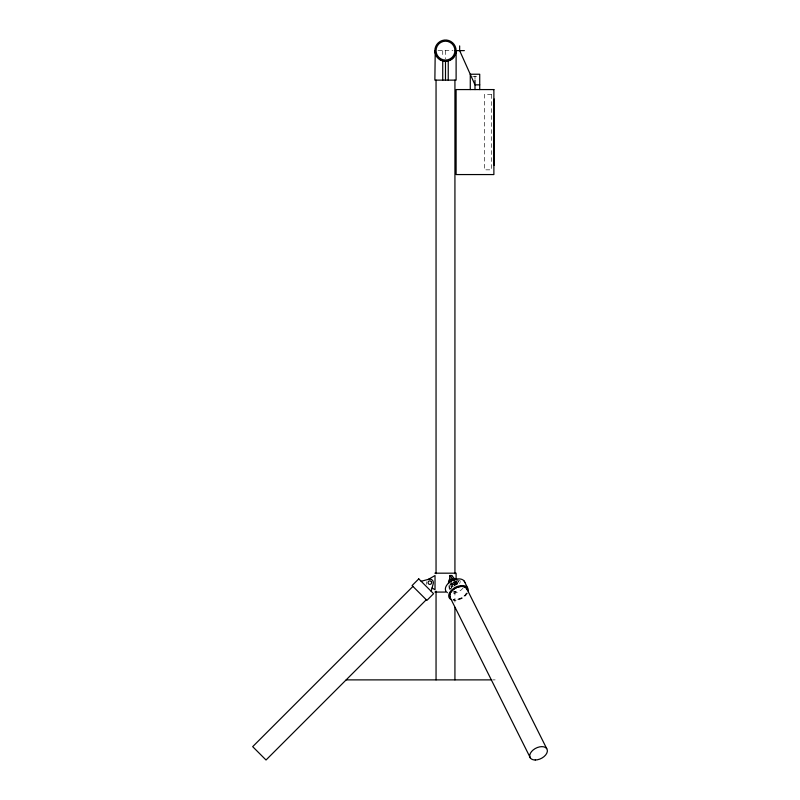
<?xml version="1.0" encoding="UTF-8"?>
<svg xmlns="http://www.w3.org/2000/svg" width="800" height="800" viewBox="0 0 800 800"><rect width="100%" height="100%" fill="white"/><g stroke="black" fill="none" stroke-linecap="round" stroke-linejoin="round"><path stroke-width="0.6" stroke-dasharray="4 3" d="M450.69 589.07L454.03 582.4M454.41 585.74L456.63 581.28L453.72 579.72M457.01 584.62L458.68 581.28L460.72 581.28L459.61 583.51M449.7 589.71L453.18 585.69A3.54 1.77 -90 0 0 454 581.71M437.98 50.62L453 50.62M472.64 76.59L478.54 76.59M454.59 581.28L456.63 581.28M450.24 584.4L456.37 584.4M453.67 591.3L455.71 591.3M453 592.07L456.11 592.07L456.11 589.71M492.67 679.88L495.16 679.88M457.81 579.72L460.72 581.28M455.77 579.72L458.68 581.28M454.97 585.76L454.67 583.54A3.54 1.77 -90 0 1 454.67 581.71M453.07 586.87L452.63 583.54A3.54 1.77 -90 0 1 452.57 582.63M450.58 583.54L451.03 586.87M448.84 585.76L449.28 589.08M453.15 582.19L453.18 582.65A1.77 0.89 -90 0 1 452.4 584.38A1.77 0.89 -90 0 1 451.44 583.06M475 76.04L475 78.91M456.11 581.45L456.11 584.99M454.93 582.42L454.93 586.17M454.93 591.16L454.93 602.41M451.75 582.63L451.75 587.35M449.7 584.99L449.7 588.53M445.49 50.62L445.49 58.89M442.74 50.62L442.74 57.46M451.1 583.11A1.77 0.89 -90 0 1 451.01 583.53M450.87 583.89A1.77 0.89 -90 0 1 450.01 584.33M454.97 581.39A1.77 0.89 -90 0 1 455.2 582.19L455.22 582.65A1.77 0.89 -90 0 1 454.21 584.38A1.77 0.89 -90 0 1 453.49 582.15M456.84 581.1A1.77 0.89 -90 0 1 457.14 583.53A1.77 0.89 -90 0 1 455.93 584.15A1.77 0.89 -90 0 1 455.62 581.72L455.76 581.38A1.77 0.89 -90 0 1 455.95 581.08M455.87 580.86A3.54 1.77 -90 0 1 455.59 585.13M462.96 588.21A10.48 6.42 -26.6 0 1 451.44 593.7M467.56 592.97A10.48 6.42 -26.6 0 1 452.56 600.13M466.53 592.97A9.29 5.69 -26.6 0 1 453.23 599.31M466.61 593.08A9.44 5.78 -26.6 0 1 453.09 599.53M426.77 584.4A3.54 3.54 0 0 1 426.42 581.71M491.52 94.3L484.44 94.3L484.44 169.84L491.52 169.84L491.52 94.3"/><path stroke-width="1.2" d="M431.18 591.3L433.26 583.54A3.54 3.54 0 0 0 428.92 579.21L421.16 581.28M412.93 586.4L252.68 746.65L266.03 760L426.28 599.75M428.07 579.56L435.02 575.54L435.02 589.71L432.04 587.99M448.24 60.88C452.77 59.64 456.09 55.32 456.11 50.62A10.62 10.62 0 0 0 440.18 41.42A10.62 10.62 0 0 0 440.18 59.82L442.74 60.88L448.24 60.88L448.24 80.13M455.22 579.56L451.75 575.54L449.7 575.54L449.7 580.26M434.87 50.62L436.29 55.93L440.18 59.82A10.62 10.62 0 0 0 456.11 50.62L456.11 80.13L434.87 80.13L435.23 50.62M454.93 50.62A9.44 9.44 0 0 1 440.77 58.8A9.44 9.44 0 0 1 440.77 42.45A9.44 9.44 0 0 1 454.93 50.62L464.38 50.62M479.72 84.85L475 84.85L459.65 50.62L459.65 45.9M434.87 573.18L456.11 573.18L456.11 579.08M451.75 575.54L449.7 575.54L453.18 579.56A3.54 1.77 -90 0 1 453.55 580.12M434.87 592.07L445.49 592.07M346.16 679.88L491.43 679.88M454.69 580.24L452.75 579.21A3.54 1.77 -90 0 0 451.41 579.56M453.62 580.76L450.71 579.21A3.54 1.77 -90 0 0 448.54 583.54M464.19 581.05L467.53 587.73M466.58 588.36L546.7 748.6M530.41 758.04L450.29 597.8A9.44 5.78 -26.6 0 1 456.1 587.78A9.44 5.78 -26.6 0 1 467.18 589.74M494.21 99.02L494.21 165.3M479.72 89.57L479.72 74.23L470.28 74.23L470.28 89.57M475 80.13L475 89.57M454.93 80.13L454.93 573.67M454.93 607.41L454.93 679.88M445.49 61.25L445.49 80.13M442.74 60.88L442.74 80.13M436.05 80.13L436.05 573.67M436.05 591.16L436.05 679.88M451.11 582.19A1.77 0.89 -90 0 0 449.63 581.36L449.49 581.72A1.77 0.89 -90 0 0 449.36 582.6M453.88 579.21A3.54 1.77 -90 0 1 454.8 579.21M455.5 579.56A3.54 1.77 -90 0 1 456.84 579.21M447.4 592.71A10.48 6.42 -26.6 0 1 451.35 581.05A10.48 6.42 -26.6 0 1 464.86 582.59M450.74 599.39A10.48 6.42 -26.6 0 1 455.9 587.09A10.48 6.42 -26.6 0 1 468.21 591.05M450.48 597.61A9.29 5.69 -26.6 0 1 456.2 587.76A9.29 5.69 -26.6 0 1 467.1 589.68M418.76 578.88L412.08 585.56L426.91 600.38L433.58 593.7L418.76 578.88M493.88 89.57L456.11 89.57L456.11 174.56L493.88 174.56L493.88 89.57M431.36 581.72L431.07 581.36A1.77 1.77 0 0 0 428.17 582.04A1.77 1.77 0 0 0 430.02 584.39A1.77 1.77 0 0 0 431.36 581.72M535.22 760A9.44 5.78 -26.6 0 0 547.31 749.98A9.44 5.78 -26.6 0 0 533.14 749.98A9.44 5.78 -26.6 0 0 535.22 760"/></g></svg>
